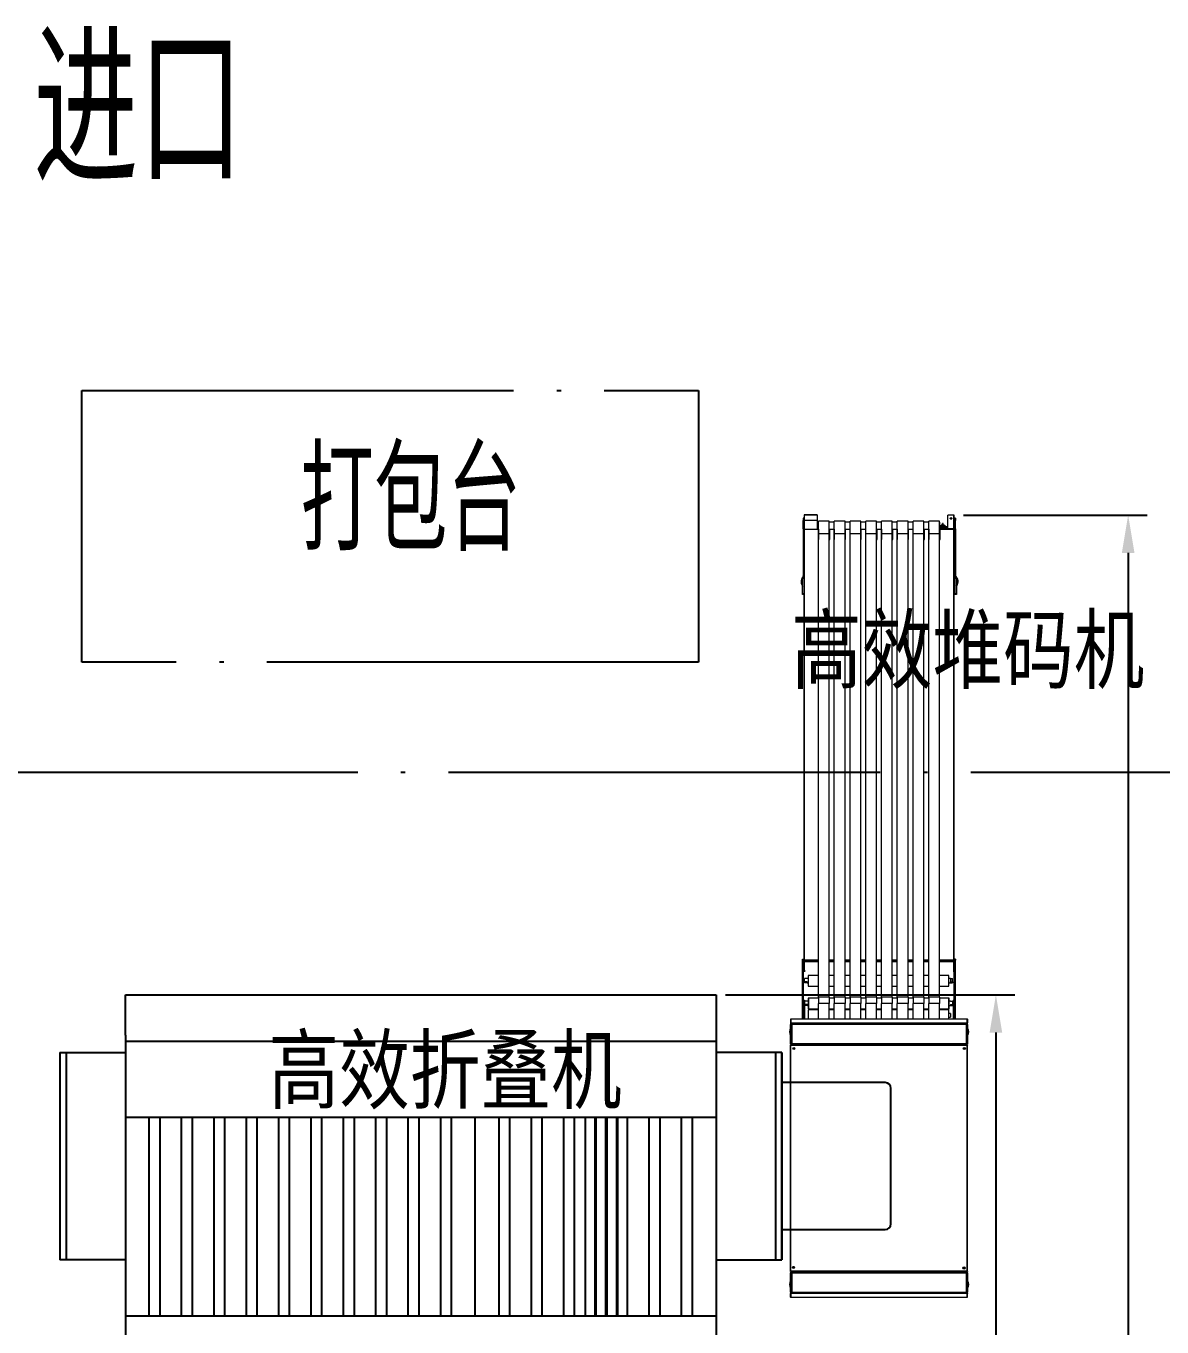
# Model space of a CAD drawing. Extents: x -2187 to 96136, y -11110 to 52208.
# Drawn here: x 23509 to 28771, y 23094 to 29118 of the extents above; entities that cross this region are included whole.
import ezdxf

# ---------------------------------------------------------------- set-up
doc = ezdxf.new("R2010")
doc.units = 0
doc.header["$LTSCALE"] = 1000
doc.header["$MEASUREMENT"] = 0
doc.linetypes.add('DOTE', pattern=[2.42, 2, -0.2, 0.02, -0.2])
for name, color, linetype in [('02', 7, 'Continuous'), ('11', 7, 'Continuous'), ('DOTE', 14, 'DOTE'), ('PUB_TEXT', 7, 'Continuous')]:
    doc.layers.add(name, color=color, linetype=linetype)
doc.styles.add('_TCH_DIM', font='SIMPLEX', dxfattribs={"bigfont": 'GBCBIG'})
doc.styles.get("Standard").update_dxf_attribs({"font": 'gbenor.shx', "bigfont": 'gbcbig.shx'})
doc.styles.add('图纸中文说明', font='simplex.shx', dxfattribs={"width": 0.8, "bigfont": 'hztxt.shx'})
doc.dimstyles.new('ISO-25', dxfattribs={"dimscale": 70, "dimtxt": 2.5, "dimasz": 2.5, "dimexe": 1.25, "dimexo": 0.625, "dimtad": 1, "dimtxsty": 'Standard', "dimcen": 2.5, "dimadec": 0, "dimazin": 0, "dimtfac": 1, "dimtmove": 0, "dimatfit": 3, "dimfxl": 0, "dimarcsym": 0})

# ---------------------------------------------------------------- blocks, each defined once
blk = doc.blocks.new('*D96')
at = {"color": 0, "lineweight": -2}
for p, q in [((26749.4, 24632.1), (28089.6, 24632.1)), ((28002.1, 24457.1), (28002.1, 15707.1)), ((27322.1, 15532.1), (28089.6, 15532.1))]:
    blk.add_line(p, q, dxfattribs=at)
at = {"color": 0}
for points in [[(27973, 24457.1), (28031.3, 24457.1), (28002.1, 24632.1)], [(27973, 15707.1), (28031.3, 15707.1), (28002.1, 15532.1)]]:
    blk.add_solid(points, dxfattribs=at)
at = {"layer": 'Defpoints', "color": 0}
for p in [(26705.7, 24632.1), (27278.4, 15532.1), (28002.1, 15532.1)]:
    blk.add_point(p, dxfattribs=at)
at = {"color": 0, "insert": (27870.9, 20082.1), "char_height": 175, "attachment_point": 5, "rotation": 90}
blk.add_mtext('9100', dxfattribs=at)
blk = doc.blocks.new('*D95')
at = {"color": 0, "lineweight": -2}
for p, q in [((27851.4, 26853.4), (28702.3, 26853.4)), ((28614.8, 26678.4), (28614.8, 13528.4)), ((27640, 13353.4), (28702.3, 13353.4))]:
    blk.add_line(p, q, dxfattribs=at)
at = {"color": 0}
for points in [[(28585.6, 26678.4), (28644, 26678.4), (28614.8, 26853.4)], [(28585.6, 13528.4), (28644, 13528.4), (28614.8, 13353.4)]]:
    blk.add_solid(points, dxfattribs=at)
at = {"layer": 'Defpoints', "color": 0}
for p in [(27807.7, 26853.4), (27596.2, 13353.4), (28614.8, 13353.4)]:
    blk.add_point(p, dxfattribs=at)
at = {"color": 0, "insert": (28483.5, 20103.4), "char_height": 175, "attachment_point": 5, "rotation": 90}
blk.add_mtext('13500', dxfattribs=at)

msp = doc.modelspace()

# ---------------------------------------------------------------- linework, layer by layer
at = {"color": 7, "linetype": 'Continuous', "lineweight": 15}
for p, q in [((27114.192, 26839.837), (27109.192, 26839.837)), ((27109.192, 26839.607), (27109.192, 26839.837)), ((27109.192, 26839.607), (27109.192, 26827.907)), ((27114.192, 26839.607), (27109.192, 26839.607)), ((27109.192, 26789.664), (27109.192, 26827.907)), ((27109.192, 26827.907), (27114.192, 26827.907)), ((27174.192, 26854.281), (27114.192, 26854.281)), ((27114.192, 26854.207), (27114.192, 26829.337)), ((27114.192, 26854.207), (27174.192, 26854.207)), ((27114.192, 26829.337), (27114.192, 26787.952)), ((27114.192, 26829.337), (27174.192, 26829.337)), ((27174.192, 26854.207), (27174.192, 26829.337)), ((27174.192, 26829.337), (27174.192, 26787.952)), ((27180.31, 26820.21), (27174.192, 26820.21)), ((27230.31, 26824.726), (27180.31, 26824.726)), ((27180.31, 26766.701), (27180.31, 26824.726)), ((27230.31, 26766.701), (27230.31, 26824.726)), ((27253.31, 26820.21), (27230.31, 26820.21)), ((27303.31, 26824.726), (27253.31, 26824.726)), ((27253.31, 26766.701), (27253.31, 26824.726)), ((27303.31, 26766.701), (27303.31, 26824.726)), ((27326.31, 26820.21), (27303.31, 26820.21)), ((27376.31, 26824.726), (27326.31, 26824.726)), ((27326.31, 26766.701), (27326.31, 26824.726)), ((27376.31, 26766.701), (27376.31, 26824.726)), ((27399.31, 26820.21), (27376.31, 26820.21)), ((27449.31, 26824.726), (27399.31, 26824.726)), ((27399.31, 26766.701), (27399.31, 26824.726)), ((27449.31, 26766.701), (27449.31, 26824.726)), ((27472.31, 26820.21), (27449.31, 26820.21)), ((27522.31, 26824.726), (27472.31, 26824.726)), ((27472.31, 26766.701), (27472.31, 26824.726)), ((27522.31, 26766.701), (27522.31, 26824.726)), ((27545.31, 26820.21), (27522.31, 26820.21)), ((27595.31, 26824.726), (27545.31, 26824.726)), ((27545.31, 26766.701), (27545.31, 26824.726)), ((27595.31, 26766.701), (27595.31, 26824.726)), ((27618.31, 26820.21), (27595.31, 26820.21)), ((27668.31, 26824.726), (27618.31, 26824.726)), ((27618.31, 26766.701), (27618.31, 26824.726)), ((27668.31, 26766.701), (27668.31, 26824.726)), ((27691.31, 26820.21), (27668.31, 26820.21)), ((27741.31, 26824.726), (27691.31, 26824.726)), ((27691.31, 26766.701), (27691.31, 26824.726)), ((27741.31, 26766.701), (27741.31, 26824.726)), ((27742.392, 26820.21), (27741.31, 26820.21)), ((27742.392, 26740.853), (27742.392, 26820.209)), ((27754.742, 26812.892), (27754.742, 26814.954)), ((27757.542, 26812.892), (27757.542, 26814.954)), ((27779.192, 26853.407), (27779.192, 26852.957)), ((27807.682, 26853.407), (27779.192, 26853.407)), ((27807.682, 26852.957), (27779.192, 26852.957)), ((27779.192, 26790.21), (27779.192, 26852.957)), ((27807.692, 26828.507), (27807.692, 26852.954)), ((27807.692, 26791.297), (27807.692, 26828.507)), ((27807.692, 26828.507), (27809.192, 26828.507)), ((27809.192, 26828.507), (27809.192, 26852.954)), ((27814.192, 26839.837), (27809.192, 26839.837)), ((27809.192, 26839.607), (27809.192, 26827.907)), ((27814.192, 26839.607), (27809.192, 26839.607)), ((27809.192, 26789.664), (27809.192, 26827.907)), ((27809.192, 26827.907), (27814.192, 26827.907)), ((27814.192, 26839.837), (27814.192, 26839.607)), ((27814.192, 26839.607), (27814.192, 26827.907)), ((27814.192, 26789.664), (27814.192, 26827.907)), ((27109.192, 26789.664), (27114.192, 26789.664)), ((27109.192, 26789.664), (27109.192, 26571.452)), ((27114.192, 26787.952), (27174.192, 26787.952)), ((27114.192, 26787.952), (27114.192, 26787.726)), ((27114.192, 26787.726), (27114.192, 26571.452)), ((27114.192, 26787.726), (27174.192, 26787.726)), ((27174.192, 26788.55), (27179.692, 26788.55)), ((27174.192, 26788.1), (27179.692, 26788.1)), ((27174.192, 26787.952), (27174.192, 26787.726)), ((27230.31, 26766.701), (27180.31, 26766.701)), ((27180.31, 24621.504), (27180.31, 26766.701)), ((27230.31, 24621.504), (27230.31, 26766.701)), ((27232.692, 26788.55), (27252.692, 26788.55)), ((27232.692, 26788.1), (27252.692, 26788.1)), ((27303.31, 26766.701), (27253.31, 26766.701)), ((27253.31, 24621.504), (27253.31, 26766.701)), ((27303.31, 24621.504), (27303.31, 26766.701)), ((27305.692, 26788.55), (27325.692, 26788.55)), ((27305.692, 26788.1), (27305.692, 26788.55)), ((27305.692, 26740.403), (27305.692, 26788.1)), ((27305.692, 26788.1), (27325.692, 26788.1)), ((27376.31, 26766.701), (27326.31, 26766.701)), ((27326.31, 24621.504), (27326.31, 26766.701)), ((27376.31, 24621.504), (27376.31, 26766.701)), ((27378.692, 26788.55), (27398.692, 26788.55)), ((27378.692, 26788.1), (27378.692, 26788.55)), ((27378.692, 26740.403), (27378.692, 26788.1)), ((27378.692, 26788.1), (27398.692, 26788.1)), ((27449.31, 26766.701), (27399.31, 26766.701)), ((27399.31, 24621.504), (27399.31, 26766.701)), ((27449.31, 24621.504), (27449.31, 26766.701)), ((27522.31, 26766.701), (27472.31, 26766.701)), ((27472.31, 24621.504), (27472.31, 26766.701)), ((27522.31, 24621.504), (27522.31, 26766.701)), ((27524.692, 26788.55), (27544.692, 26788.55)), ((27524.692, 26788.1), (27524.692, 26788.55)), ((27524.692, 26740.403), (27524.692, 26788.1)), ((27524.692, 26788.1), (27544.692, 26788.1)), ((27544.692, 26788.55), (27544.692, 26788.1)), ((27544.692, 26788.1), (27544.692, 26740.403)), ((27595.31, 26766.701), (27545.31, 26766.701)), ((27545.31, 24621.504), (27545.31, 26766.701)), ((27595.31, 24621.504), (27595.31, 26766.701)), ((27668.31, 26766.701), (27618.31, 26766.701)), ((27618.31, 24621.504), (27618.31, 26766.701)), ((27668.31, 24621.504), (27668.31, 26766.701)), ((27670.692, 26788.55), (27690.692, 26788.55)), ((27670.692, 26788.1), (27690.692, 26788.1)), ((27741.31, 26766.701), (27691.31, 26766.701)), ((27691.31, 24621.504), (27691.31, 26766.701)), ((27741.31, 24621.504), (27741.31, 26766.701)), ((27748.392, 26799.21), (27742.392, 26799.21)), ((27742.392, 26761.21), (27743.692, 26761.21)), ((27743.692, 26788.55), (27807.682, 26788.55)), ((27743.692, 26788.1), (27743.692, 26788.55)), ((27743.692, 26740.403), (27743.692, 26788.1)), ((27743.692, 26788.1), (27807.682, 26788.1)), ((27754.742, 26806.96), (27748.392, 26806.96)), ((27754.742, 26805.655), (27754.742, 26807.394)), ((27754.742, 26803.312), (27757.542, 26803.312)), ((27754.742, 26802.72), (27757.542, 26802.72)), ((27757.542, 26805.655), (27757.542, 26807.394)), ((27763.892, 26806.96), (27757.542, 26806.96)), ((27763.892, 26788.55), (27763.892, 26806.96)), ((27770.892, 26802.71), (27764.892, 26802.71)), ((27771.892, 26793.995), (27771.892, 26796.083)), ((27805.392, 26790.21), (27773.392, 26790.21)), ((27805.392, 26788.55), (27805.392, 26790.21)), ((27807.682, 24792.655), (27807.682, 26788.1)), ((27807.692, 26788.101), (27807.692, 26791.297)), ((27809.192, 26789.664), (27814.192, 26789.664)), ((27809.192, 26789.664), (27809.192, 26571.452)), ((27814.192, 26789.664), (27814.192, 26571.452)), ((27109.192, 26571.452), (27114.192, 26571.452)), ((27109.192, 26567.952), (27109.192, 26571.452)), ((27114.192, 26571.452), (27114.192, 26567.952)), ((27809.192, 24793.108), (27809.192, 26571.452)), ((27104.44, 26526.79), (27106.192, 26524.225)), ((27106.192, 26560.225), (27106.192, 26565.225)), ((27106.192, 26565.225), (27114.192, 26565.225)), ((27106.192, 26490.225), (27106.192, 26560.225)), ((27114.192, 26560.225), (27106.192, 26560.225)), ((27109.192, 26567.952), (27114.192, 26567.952)), ((27114.192, 24793.108), (27114.192, 26568.069)), ((27812.192, 26560.225), (27812.192, 26490.225)), ((27820.192, 26560.225), (27820.192, 26490.225)), ((27106.192, 24791.987), (27106.192, 24796.987)), ((27106.192, 24796.987), (27111.192, 24796.987)), ((27111.192, 24791.987), (27106.192, 24791.987)), ((27106.192, 24521.987), (27106.192, 24791.987)), ((27111.192, 24796.987), (27111.192, 24791.987)), ((27111.192, 24521.987), (27111.192, 24791.987)), ((27114.192, 24745.412), (27114.192, 24793.108)), ((27115.692, 24745.412), (27115.692, 24792.655)), ((27115.702, 24785.123), (27115.702, 24791.77)), ((27809.192, 24521.987), (27809.192, 24791.987)), ((27814.192, 24521.987), (27814.192, 24791.987)), ((27131.975, 24706.987), (27127.813, 24706.987)), ((27180.31, 24721.987), (27131.975, 24721.987)), ((27131.975, 24721.987), (27131.975, 24671.987)), ((27180.31, 24721.987), (27133.813, 24721.987)), ((27253.31, 24721.987), (27230.31, 24721.987)), ((27253.31, 24721.987), (27230.31, 24721.987)), ((27326.31, 24721.987), (27303.31, 24721.987)), ((27326.31, 24721.987), (27303.31, 24721.987)), ((27399.31, 24721.987), (27376.31, 24721.987)), ((27399.31, 24721.987), (27376.31, 24721.987)), ((27472.31, 24721.987), (27449.31, 24721.987)), ((27472.31, 24721.987), (27449.31, 24721.987)), ((27545.31, 24721.987), (27522.31, 24721.987)), ((27545.31, 24721.987), (27522.31, 24721.987)), ((27618.31, 24721.987), (27595.31, 24721.987)), ((27618.31, 24721.987), (27595.31, 24721.987)), ((27691.31, 24721.987), (27668.31, 24721.987)), ((27691.31, 24721.987), (27668.31, 24721.987)), ((27781.975, 24721.987), (27741.31, 24721.987)), ((27783.813, 24721.987), (27741.31, 24721.987)), ((27781.975, 24721.987), (27781.975, 24671.987)), ((27783.813, 24671.987), (27783.813, 24721.987)), ((27791.975, 24706.987), (27783.813, 24706.987)), ((27789.813, 24706.987), (27784.413, 24706.987)), ((27789.813, 24706.972), (27801.813, 24706.972)), ((27127.813, 24686.987), (27131.975, 24686.987)), ((27131.975, 24671.987), (27180.31, 24671.987)), ((27133.813, 24671.987), (27180.31, 24671.987)), ((27230.31, 24671.987), (27253.31, 24671.987)), ((27230.31, 24671.987), (27253.31, 24671.987)), ((27303.31, 24671.987), (27326.31, 24671.987)), ((27303.31, 24671.987), (27326.31, 24671.987)), ((27376.31, 24671.987), (27399.31, 24671.987)), ((27376.31, 24671.987), (27399.31, 24671.987)), ((27449.31, 24671.987), (27472.31, 24671.987)), ((27449.31, 24671.987), (27472.31, 24671.987)), ((27522.31, 24671.987), (27545.31, 24671.987)), ((27522.31, 24671.987), (27545.31, 24671.987)), ((27595.31, 24671.987), (27618.31, 24671.987)), ((27595.31, 24671.987), (27618.31, 24671.987)), ((27668.31, 24671.987), (27691.31, 24671.987)), ((27668.31, 24671.987), (27691.31, 24671.987)), ((27741.31, 24671.987), (27781.975, 24671.987)), ((27741.31, 24671.987), (27783.813, 24671.987)), ((27783.813, 24686.987), (27791.975, 24686.987)), ((27784.413, 24686.987), (27789.813, 24686.987)), ((27111.192, 24606.987), (27111.192, 24519.846)), ((27111.192, 24606.987), (27116.192, 24606.987)), ((27116.192, 24606.987), (27116.192, 24519.846)), ((27131.975, 24601.987), (27129.119, 24601.987)), ((27129.119, 24581.987), (27131.975, 24581.987)), ((27180.31, 24616.987), (27131.975, 24616.987)), ((27131.975, 24616.987), (27131.975, 24566.987)), ((27180.31, 24616.987), (27135.119, 24616.987)), ((27230.31, 24621.504), (27180.31, 24621.504)), ((27180.31, 24621.504), (27180.31, 24592.007)), ((27180.31, 24519.846), (27180.31, 24592.007)), ((27230.31, 24592.007), (27180.31, 24592.007)), ((27230.31, 24621.504), (27230.31, 24592.007)), ((27253.31, 24616.987), (27230.31, 24616.987)), ((27253.31, 24616.987), (27230.31, 24616.987)), ((27230.31, 24519.846), (27230.31, 24592.007)), ((27303.31, 24621.504), (27253.31, 24621.504)), ((27253.31, 24621.504), (27253.31, 24592.007)), ((27253.31, 24519.846), (27253.31, 24592.007)), ((27303.31, 24592.007), (27253.31, 24592.007)), ((27303.31, 24621.504), (27303.31, 24592.007)), ((27326.31, 24616.987), (27303.31, 24616.987)), ((27326.31, 24616.987), (27303.31, 24616.987)), ((27303.31, 24519.846), (27303.31, 24592.007)), ((27376.31, 24621.504), (27326.31, 24621.504)), ((27326.31, 24621.504), (27326.31, 24592.007)), ((27326.31, 24519.846), (27326.31, 24592.007)), ((27376.31, 24592.007), (27326.31, 24592.007)), ((27376.31, 24621.504), (27376.31, 24592.007)), ((27399.31, 24616.987), (27376.31, 24616.987)), ((27399.31, 24616.987), (27376.31, 24616.987)), ((27376.31, 24519.846), (27376.31, 24592.007)), ((27449.31, 24621.504), (27399.31, 24621.504)), ((27399.31, 24621.504), (27399.31, 24592.007)), ((27399.31, 24519.846), (27399.31, 24592.007)), ((27449.31, 24592.007), (27399.31, 24592.007)), ((27449.31, 24621.504), (27449.31, 24592.007)), ((27472.31, 24616.987), (27449.31, 24616.987)), ((27472.31, 24616.987), (27449.31, 24616.987)), ((27449.31, 24519.846), (27449.31, 24592.007)), ((27522.31, 24621.504), (27472.31, 24621.504)), ((27472.31, 24621.504), (27472.31, 24592.007)), ((27472.31, 24519.846), (27472.31, 24592.007)), ((27522.31, 24592.007), (27472.31, 24592.007)), ((27522.31, 24621.504), (27522.31, 24592.007)), ((27545.31, 24616.987), (27522.31, 24616.987)), ((27545.31, 24616.987), (27522.31, 24616.987)), ((27522.31, 24519.846), (27522.31, 24592.007)), ((27595.31, 24621.504), (27545.31, 24621.504)), ((27545.31, 24621.504), (27545.31, 24592.007)), ((27545.31, 24519.846), (27545.31, 24592.007)), ((27595.31, 24592.007), (27545.31, 24592.007)), ((27595.31, 24621.504), (27595.31, 24592.007)), ((27618.31, 24616.987), (27595.31, 24616.987)), ((27618.31, 24616.987), (27595.31, 24616.987)), ((27595.31, 24519.846), (27595.31, 24592.007)), ((27668.31, 24621.504), (27618.31, 24621.504)), ((27618.31, 24621.504), (27618.31, 24592.007)), ((27618.31, 24519.846), (27618.31, 24592.007)), ((27668.31, 24592.007), (27618.31, 24592.007)), ((27668.31, 24621.504), (27668.31, 24592.007)), ((27691.31, 24616.987), (27668.31, 24616.987)), ((27691.31, 24616.987), (27668.31, 24616.987)), ((27668.31, 24519.846), (27668.31, 24592.007)), ((27741.31, 24621.504), (27691.31, 24621.504)), ((27691.31, 24621.504), (27691.31, 24592.007)), ((27691.31, 24519.846), (27691.31, 24592.007)), ((27741.31, 24592.007), (27691.31, 24592.007)), ((27741.31, 24621.504), (27741.31, 24592.007)), ((27781.975, 24616.987), (27741.31, 24616.987)), ((27785.119, 24616.987), (27741.31, 24616.987)), ((27741.31, 24519.846), (27741.31, 24592.007)), ((27781.975, 24616.987), (27781.975, 24566.987)), ((27785.119, 24566.987), (27785.119, 24616.987)), ((27791.119, 24601.987), (27785.719, 24601.987)), ((27785.719, 24581.987), (27791.119, 24581.987)), ((27791.119, 24601.969), (27803.119, 24601.969)), ((27804.192, 24606.987), (27809.192, 24606.987)), ((27804.192, 24606.987), (27804.192, 24519.846)), ((27809.192, 24606.987), (27809.192, 24519.846)), ((27131.975, 24566.987), (27180.31, 24566.987)), ((27180.31, 24561.987), (27131.975, 24561.987)), ((27131.975, 24561.987), (27131.975, 24519.846)), ((27135.119, 24566.987), (27180.31, 24566.987)), ((27230.31, 24566.987), (27253.31, 24566.987)), ((27230.31, 24566.987), (27253.31, 24566.987)), ((27253.31, 24561.987), (27230.31, 24561.987)), ((27303.31, 24566.987), (27326.31, 24566.987)), ((27303.31, 24566.987), (27326.31, 24566.987)), ((27326.31, 24561.987), (27303.31, 24561.987)), ((27376.31, 24566.987), (27399.31, 24566.987)), ((27376.31, 24566.987), (27399.31, 24566.987)), ((27399.31, 24561.987), (27376.31, 24561.987)), ((27449.31, 24566.987), (27472.31, 24566.987)), ((27449.31, 24566.987), (27472.31, 24566.987)), ((27472.31, 24561.987), (27449.31, 24561.987)), ((27522.31, 24566.987), (27545.31, 24566.987)), ((27522.31, 24566.987), (27545.31, 24566.987)), ((27545.31, 24561.987), (27522.31, 24561.987)), ((27595.31, 24566.987), (27618.31, 24566.987)), ((27595.31, 24566.987), (27618.31, 24566.987)), ((27618.31, 24561.987), (27595.31, 24561.987)), ((27668.31, 24566.987), (27691.31, 24566.987)), ((27668.31, 24566.987), (27691.31, 24566.987)), ((27691.31, 24561.987), (27668.31, 24561.987)), ((27741.31, 24566.987), (27781.975, 24566.987)), ((27741.31, 24566.987), (27785.119, 24566.987)), ((27781.975, 24561.987), (27741.31, 24561.987)), ((27781.975, 24561.987), (27781.975, 24519.846)), ((27791.975, 24544.987), (27781.975, 24544.987)), ((27781.975, 24528.987), (27791.975, 24528.987)), ((27051.192, 24518.336), (27051.192, 24501.356)), ((27051.192, 24499.846), (27051.192, 24494.836)), ((27051.192, 24404.856), (27051.192, 24494.836)), ((27052.702, 24519.846), (27869.682, 24519.846)), ((27869.621, 24518.336), (27052.763, 24518.336)), ((27052.763, 24501.356), (27869.621, 24501.356)), ((27052.773, 24499.846), (27869.611, 24499.846)), ((27056.202, 24494.836), (27056.202, 24499.846)), ((27866.182, 24494.836), (27056.202, 24494.836)), ((27866.182, 24499.846), (27866.182, 24494.836)), ((27866.192, 24496.846), (27866.182, 24496.846)), ((27868.192, 24494.836), (27868.192, 24494.846)), ((27869.692, 24518.336), (27869.692, 24501.356)), ((27871.192, 24518.336), (27871.192, 24501.356)), ((27871.192, 24494.836), (27871.192, 24404.856)), ((27056.202, 24419.846), (27056.192, 24419.846)), ((27866.182, 24404.856), (27056.202, 24404.856)), ((27866.192, 24419.846), (27866.182, 24419.846)), ((27866.182, 24404.846), (27866.182, 24399.846)), ((27866.192, 24404.856), (27871.192, 24404.856)), ((27051.192, 24398.346), (27051.192, 24399.846)), ((27051.192, 23351.346), (27051.192, 24398.346)), ((27052.702, 23351.346), (27052.702, 24398.346)), ((27869.192, 24398.346), (27053.192, 24398.346)), ((27869.192, 24396.836), (27053.192, 24396.836)), ((27866.182, 24399.846), (27056.202, 24399.846)), ((27081.192, 24398.346), (27081.192, 24399.846)), ((27127.192, 24398.346), (27127.192, 24399.846)), ((27180.31, 24398.346), (27180.31, 24399.846)), ((27230.31, 24398.346), (27230.31, 24399.846)), ((27253.31, 24398.346), (27253.31, 24399.846)), ((27303.31, 24398.346), (27303.31, 24399.846)), ((27326.31, 24398.346), (27326.31, 24399.846)), ((27376.31, 24398.346), (27376.31, 24399.846)), ((27399.31, 24398.346), (27399.31, 24399.846)), ((27426.692, 24399.846), (27426.692, 24398.346)), ((27451.692, 24398.346), (27451.692, 24399.846)), ((27472.31, 24398.346), (27472.31, 24399.846)), ((27497.496, 24399.846), (27497.496, 24398.346)), ((27697.496, 24398.346), (27697.496, 24399.846)), ((27741.31, 24398.346), (27741.31, 24399.846)), ((27795.192, 24399.846), (27795.192, 24398.346)), ((27841.192, 24399.846), (27841.192, 24398.346)), ((27869.682, 23351.346), (27869.682, 24398.346)), ((27871.192, 24399.846), (27871.192, 24398.346)), ((27871.192, 23351.346), (27871.192, 24398.346)), ((27051.192, 23349.846), (27051.192, 23351.346)), ((27051.192, 23344.846), (27051.192, 23344.346)), ((27051.192, 23254.896), (27051.192, 23344.346)), ((27053.192, 23352.856), (27869.192, 23352.856)), ((27869.192, 23351.346), (27053.192, 23351.346)), ((27054.192, 23344.846), (27054.192, 23344.346)), ((27056.692, 23346.846), (27056.192, 23346.846)), ((27056.192, 23254.896), (27056.192, 23344.346)), ((27056.192, 23329.846), (27056.692, 23329.846)), ((27056.692, 23349.846), (27865.692, 23349.846)), ((27056.692, 23344.346), (27865.692, 23344.346)), ((27081.192, 23349.846), (27081.192, 23351.346)), ((27127.192, 23349.846), (27127.192, 23351.346)), ((27180.31, 23349.846), (27180.31, 23351.346)), ((27230.31, 23349.846), (27230.31, 23351.346)), ((27253.31, 23349.846), (27253.31, 23351.346)), ((27303.31, 23349.846), (27303.31, 23351.346)), ((27326.31, 23349.846), (27326.31, 23351.346)), ((27376.31, 23349.846), (27376.31, 23351.346)), ((27399.31, 23349.846), (27399.31, 23351.346)), ((27426.692, 23351.346), (27426.692, 23349.846)), ((27451.692, 23349.846), (27451.692, 23351.346)), ((27472.31, 23349.846), (27472.31, 23351.346)), ((27522.31, 23349.846), (27522.31, 23351.346)), ((27545.31, 23349.846), (27545.31, 23351.346)), ((27595.31, 23349.846), (27595.31, 23351.346)), ((27618.31, 23349.846), (27618.31, 23351.346)), ((27668.31, 23349.846), (27668.31, 23351.346)), ((27691.31, 23349.846), (27691.31, 23351.346)), ((27741.31, 23349.846), (27741.31, 23351.346)), ((27795.192, 23351.346), (27795.192, 23349.846)), ((27841.192, 23351.346), (27841.192, 23349.846)), ((27865.692, 23254.896), (27865.692, 23344.346)), ((27865.692, 23329.846), (27866.192, 23329.846)), ((27866.192, 23344.346), (27871.192, 23344.346)), ((27871.192, 23351.346), (27871.192, 23349.846)), ((27871.192, 23344.346), (27871.192, 23254.896)), ((27051.192, 23254.896), (27051.192, 23249.846)), ((27052.773, 23249.846), (27051.192, 23249.846)), ((27051.192, 23231.356), (27051.192, 23248.336)), ((27869.682, 23229.846), (27052.702, 23229.846)), ((27869.621, 23248.336), (27052.763, 23248.336)), ((27052.763, 23231.356), (27869.621, 23231.356)), ((27869.611, 23249.846), (27052.773, 23249.846)), ((27056.192, 23249.846), (27056.192, 23254.896)), ((27056.692, 23254.896), (27865.692, 23254.896)), ((27869.692, 23231.356), (27869.692, 23248.336)), ((27871.192, 23249.846), (27871.192, 23254.896)), ((27871.192, 23231.356), (27871.192, 23248.336))]:
    msp.add_line(p, q, dxfattribs=at)
at = {"color": 144, "linetype": 'Continuous', "lineweight": 0}
for p, q in [((27114.192, 26854.281), (27114.192, 26854.207)), ((27174.192, 26854.281), (27174.192, 26854.207)), ((27754.742, 26815.187), (27754.742, 26815.21)), ((27754.742, 26814.954), (27754.742, 26815.187)), ((27757.542, 26814.954), (27754.742, 26814.954)), ((27754.742, 26812.872), (27754.742, 26812.892)), ((27754.742, 26812.043), (27754.742, 26812.872)), ((27754.742, 26811.72), (27754.742, 26812.043)), ((27754.742, 26807.394), (27754.742, 26811.72)), ((27754.742, 26810.674), (27757.542, 26810.674)), ((27757.542, 26815.187), (27757.542, 26815.21)), ((27757.542, 26815.187), (27757.542, 26814.954)), ((27757.542, 26812.892), (27757.542, 26812.872)), ((27757.542, 26812.043), (27757.542, 26812.872)), ((27757.542, 26812.043), (27757.542, 26811.72)), ((27757.542, 26807.394), (27757.542, 26811.72)), ((27807.682, 26852.957), (27807.682, 26853.407)), ((27807.682, 26788.572), (27807.682, 26852.957)), ((27809.192, 26852.954), (27807.692, 26852.954)), ((27179.692, 26788.55), (27179.692, 26788.1)), ((27179.692, 26788.1), (27179.692, 26740.403)), ((27232.692, 26788.1), (27232.692, 26788.55)), ((27232.692, 26740.403), (27232.692, 26788.1)), ((27252.692, 26788.55), (27252.692, 26788.1)), ((27252.692, 26788.1), (27252.692, 26740.403)), ((27325.692, 26788.55), (27325.692, 26788.1)), ((27325.692, 26788.1), (27325.692, 26740.403)), ((27398.692, 26788.55), (27398.692, 26788.1)), ((27398.692, 26788.1), (27398.692, 26740.403)), ((27451.692, 26788.1), (27451.692, 26788.55)), ((27451.692, 26788.55), (27471.692, 26788.55)), ((27451.692, 26788.1), (27471.692, 26788.1)), ((27451.692, 26740.403), (27451.692, 26788.1)), ((27471.692, 26788.55), (27471.692, 26788.1)), ((27471.692, 26788.1), (27471.692, 26740.403)), ((27597.692, 26788.1), (27597.692, 26788.55)), ((27597.692, 26788.55), (27617.692, 26788.55)), ((27597.692, 26788.1), (27617.692, 26788.1)), ((27597.692, 26740.403), (27597.692, 26788.1)), ((27617.692, 26788.55), (27617.692, 26788.1)), ((27617.692, 26788.1), (27617.692, 26740.403)), ((27670.692, 26788.1), (27670.692, 26788.55)), ((27670.692, 26740.403), (27670.692, 26788.1)), ((27690.692, 26788.55), (27690.692, 26788.1)), ((27690.692, 26788.1), (27690.692, 26740.403)), ((27748.392, 26788.55), (27748.392, 26806.96)), ((27754.742, 26807.544), (27757.542, 26807.544)), ((27754.742, 26807.394), (27757.542, 26807.394)), ((27754.742, 26805.572), (27754.742, 26805.655)), ((27754.742, 26805.611), (27757.542, 26805.611)), ((27754.742, 26804.053), (27754.742, 26805.572)), ((27754.742, 26803.688), (27754.742, 26804.053)), ((27754.742, 26799.975), (27754.742, 26803.688)), ((27754.742, 26794.59), (27754.742, 26799.975)), ((27754.742, 26794.412), (27754.742, 26794.59)), ((27754.742, 26794.586), (27757.542, 26794.586)), ((27754.742, 26792.432), (27754.742, 26794.412)), ((27754.742, 26793.894), (27757.542, 26793.894)), ((27754.742, 26792.083), (27754.742, 26792.432)), ((27754.742, 26789.547), (27754.742, 26792.083)), ((27754.742, 26788.55), (27754.742, 26789.547)), ((27757.542, 26805.655), (27757.542, 26805.572)), ((27757.542, 26804.053), (27757.542, 26805.572)), ((27757.542, 26804.053), (27757.542, 26803.688)), ((27757.542, 26799.975), (27757.542, 26803.688)), ((27757.542, 26794.59), (27757.542, 26799.975)), ((27757.542, 26794.59), (27757.542, 26794.412)), ((27757.542, 26792.432), (27757.542, 26794.412)), ((27757.542, 26792.432), (27757.542, 26792.083)), ((27757.542, 26789.547), (27757.542, 26792.083)), ((27757.542, 26788.55), (27757.542, 26789.547)), ((27763.892, 26796.083), (27771.892, 26796.083)), ((27763.892, 26792.466), (27764.892, 26792.466)), ((27764.892, 26802.71), (27764.892, 26798.349)), ((27764.892, 26797.396), (27764.892, 26798.349)), ((27764.892, 26798.349), (27770.892, 26798.349)), ((27764.892, 26797.396), (27770.892, 26797.396)), ((27764.892, 26794.732), (27764.892, 26788.55)), ((27764.892, 26794.732), (27770.892, 26794.732)), ((27770.892, 26798.349), (27770.892, 26802.71)), ((27770.892, 26798.349), (27770.892, 26797.396)), ((27770.892, 26788.55), (27770.892, 26794.732)), ((27770.892, 26792.466), (27771.892, 26792.466)), ((27771.892, 26801.71), (27771.892, 26797.613)), ((27771.892, 26796.083), (27771.892, 26797.613)), ((27771.892, 26793.995), (27771.892, 26788.55)), ((27773.392, 26788.55), (27773.392, 26795.21)), ((27807.682, 26788.1), (27807.682, 26788.55)), ((27807.692, 26791.297), (27809.192, 26791.297)), ((27179.692, 26740.853), (27180.31, 26740.853)), ((27179.692, 26740.403), (27180.31, 26740.403)), ((27230.31, 26740.853), (27232.692, 26740.853)), ((27230.31, 26740.403), (27232.692, 26740.403)), ((27252.692, 26740.853), (27253.31, 26740.853)), ((27252.692, 26740.403), (27253.31, 26740.403)), ((27303.31, 26740.853), (27305.692, 26740.853)), ((27303.31, 26740.403), (27305.692, 26740.403)), ((27325.692, 26740.853), (27326.31, 26740.853)), ((27325.692, 26740.403), (27326.31, 26740.403)), ((27376.31, 26740.853), (27378.692, 26740.853)), ((27376.31, 26740.403), (27378.692, 26740.403)), ((27398.692, 26740.853), (27399.31, 26740.853)), ((27398.692, 26740.403), (27399.31, 26740.403)), ((27449.31, 26740.853), (27451.692, 26740.853)), ((27449.31, 26740.403), (27451.692, 26740.403)), ((27471.692, 26740.853), (27472.31, 26740.853)), ((27471.692, 26740.403), (27472.31, 26740.403)), ((27522.31, 26740.853), (27524.692, 26740.853)), ((27522.31, 26740.403), (27524.692, 26740.403)), ((27544.692, 26740.853), (27545.31, 26740.853)), ((27544.692, 26740.403), (27545.31, 26740.403)), ((27595.31, 26740.853), (27597.692, 26740.853)), ((27595.31, 26740.403), (27597.692, 26740.403)), ((27617.692, 26740.853), (27618.31, 26740.853)), ((27617.692, 26740.403), (27618.31, 26740.403)), ((27668.31, 26740.853), (27670.692, 26740.853)), ((27668.31, 26740.403), (27670.692, 26740.403)), ((27690.692, 26740.853), (27691.31, 26740.853)), ((27690.692, 26740.403), (27691.31, 26740.403)), ((27741.31, 26740.853), (27743.692, 26740.853)), ((27741.31, 26740.403), (27743.692, 26740.403)), ((27809.192, 26567.952), (27809.192, 26571.452)), ((27809.192, 26571.452), (27814.192, 26571.452)), ((27814.192, 26571.452), (27814.192, 26567.952)), ((27814.192, 26568.182), (27809.192, 26568.182)), ((27812.192, 26560.225), (27812.192, 26565.225)), ((27812.192, 26565.225), (27820.192, 26565.225)), ((27820.192, 26560.225), (27812.192, 26560.225)), ((27820.192, 26565.225), (27820.192, 26560.225)), ((27106.192, 26490.225), (27114.192, 26490.225)), ((27106.192, 26485.225), (27106.192, 26490.225)), ((27114.192, 26485.225), (27106.192, 26485.225)), ((27812.192, 26490.225), (27820.192, 26490.225)), ((27812.192, 26485.225), (27812.192, 26490.225)), ((27820.192, 26485.225), (27812.192, 26485.225)), ((27820.192, 26490.225), (27820.192, 26485.225)), ((27115.702, 24791.77), (27115.702, 24792.655)), ((27180.31, 24785.123), (27115.702, 24785.123)), ((27253.31, 24785.123), (27230.31, 24785.123)), ((27326.31, 24785.123), (27303.31, 24785.123)), ((27399.31, 24785.123), (27376.31, 24785.123)), ((27472.31, 24785.123), (27449.31, 24785.123)), ((27545.31, 24785.123), (27522.31, 24785.123)), ((27618.31, 24785.123), (27595.31, 24785.123)), ((27691.31, 24785.123), (27668.31, 24785.123)), ((27807.682, 24785.123), (27741.31, 24785.123)), ((27807.682, 24792.655), (27807.682, 24791.77)), ((27807.682, 24791.77), (27807.682, 24785.123)), ((27807.692, 24745.412), (27807.692, 24792.655)), ((27807.692, 24770.637), (27809.192, 24770.637)), ((27814.192, 24796.987), (27809.192, 24796.987)), ((27809.192, 24791.987), (27809.192, 24793.108)), ((27814.192, 24791.987), (27809.192, 24791.987)), ((27814.192, 24796.987), (27814.192, 24791.987)), ((27114.192, 24738.412), (27114.192, 24745.412)), ((27114.192, 24745.412), (27115.692, 24745.412)), ((27115.692, 24742.019), (27114.192, 24742.019)), ((27115.692, 24745.412), (27115.692, 24738.412)), ((27127.813, 24706.972), (27115.813, 24706.972)), ((27115.813, 24692.046), (27115.813, 24706.972)), ((27127.813, 24706.972), (27127.813, 24706.987)), ((27133.813, 24671.987), (27133.813, 24721.987)), ((27784.413, 24688.207), (27784.413, 24706.987)), ((27789.813, 24706.987), (27789.813, 24706.972)), ((27791.975, 24706.987), (27791.975, 24686.987)), ((27801.813, 24692.046), (27801.813, 24706.972)), ((27807.692, 24738.412), (27807.692, 24745.412)), ((27807.692, 24742.019), (27809.192, 24742.019)), ((27127.813, 24692.046), (27115.813, 24692.046)), ((27115.813, 24692.046), (27115.813, 24687.003)), ((27127.813, 24687.003), (27115.813, 24687.003)), ((27127.813, 24686.987), (27127.813, 24692.046)), ((27784.413, 24686.987), (27784.413, 24688.207)), ((27789.813, 24692.046), (27789.813, 24686.987)), ((27789.813, 24692.046), (27801.813, 24692.046)), ((27791.975, 24687.003), (27801.813, 24687.003)), ((27801.813, 24692.046), (27801.813, 24687.003)), ((27117.119, 24586.999), (27117.119, 24601.969)), ((27129.119, 24601.969), (27117.119, 24601.969)), ((27117.119, 24586.999), (27117.119, 24582.006)), ((27129.119, 24586.999), (27117.119, 24586.999)), ((27129.119, 24582.006), (27117.119, 24582.006)), ((27129.119, 24601.969), (27129.119, 24601.987)), ((27129.119, 24581.987), (27129.119, 24586.999)), ((27135.119, 24566.987), (27135.119, 24616.987)), ((27785.719, 24583.182), (27785.719, 24601.987)), ((27785.719, 24581.987), (27785.719, 24583.182)), ((27791.119, 24601.987), (27791.119, 24601.969)), ((27791.119, 24586.999), (27791.119, 24581.987)), ((27791.119, 24586.999), (27803.119, 24586.999)), ((27791.119, 24582.006), (27803.119, 24582.006)), ((27803.119, 24586.999), (27803.119, 24601.969)), ((27803.119, 24586.999), (27803.119, 24582.006)), ((27106.192, 24521.987), (27111.192, 24521.987)), ((27106.192, 24519.846), (27106.192, 24521.987)), ((27791.975, 24544.987), (27791.975, 24528.987)), ((27809.192, 24521.987), (27814.192, 24521.987)), ((27814.192, 24521.987), (27814.192, 24519.846)), ((27051.192, 24518.336), (27052.692, 24518.336)), ((27052.692, 24501.356), (27051.192, 24501.356)), ((27052.702, 24499.846), (27051.192, 24499.846)), ((27056.192, 24494.836), (27051.192, 24494.836)), ((27052.692, 24518.336), (27052.692, 24501.356)), ((27052.702, 24518.346), (27052.762, 24518.346)), ((27052.702, 24499.846), (27052.773, 24499.846)), ((27052.763, 24501.356), (27052.763, 24518.336)), ((27056.192, 24494.902), (27056.192, 24499.846)), ((27056.202, 24496.846), (27056.192, 24496.846)), ((27056.192, 24404.856), (27056.192, 24494.836)), ((27056.202, 24494.836), (27056.202, 24404.856)), ((27866.182, 24404.856), (27866.182, 24494.836)), ((27866.192, 24494.836), (27871.192, 24494.836)), ((27866.192, 24494.836), (27866.192, 24404.856)), ((27869.611, 24499.846), (27871.192, 24499.846)), ((27869.621, 24501.356), (27869.621, 24518.336)), ((27869.622, 24518.346), (27869.682, 24518.346)), ((27871.192, 24518.336), (27869.692, 24518.336)), ((27869.692, 24501.356), (27871.192, 24501.356)), ((27871.192, 24494.836), (27871.192, 24499.846)), ((27051.192, 24404.856), (27051.192, 24404.846)), ((27056.192, 24404.856), (27051.192, 24404.856)), ((27054.192, 24404.856), (27054.192, 24404.846)), ((27056.192, 24402.846), (27056.202, 24402.846)), ((27056.202, 24404.846), (27056.202, 24404.856)), ((27056.202, 24404.856), (27056.202, 24404.846)), ((27056.202, 24399.846), (27056.202, 24404.846)), ((27866.182, 24404.856), (27866.182, 24404.846)), ((27866.182, 24404.846), (27866.182, 24404.856)), ((27051.192, 24399.846), (27054.202, 24399.846)), ((27052.702, 24398.346), (27051.192, 24398.346)), ((27053.192, 24398.346), (27052.702, 24398.346)), ((27053.192, 24398.346), (27053.192, 24396.836)), ((27054.202, 24398.346), (27054.202, 24399.846)), ((27054.202, 24399.846), (27056.202, 24399.846)), ((27078.182, 24398.346), (27078.182, 24399.846)), ((27160.484, 24398.346), (27160.484, 24399.846)), ((27179.05, 24398.346), (27179.05, 24399.846)), ((27742.251, 24398.346), (27742.251, 24399.846)), ((27761.241, 24398.346), (27761.241, 24399.846)), ((27844.202, 24399.846), (27844.202, 24398.346)), ((27868.182, 24399.846), (27866.182, 24399.846)), ((27871.192, 24399.846), (27868.182, 24399.846)), ((27868.182, 24399.846), (27868.182, 24398.346)), ((27869.682, 24398.346), (27869.192, 24398.346)), ((27869.192, 24398.346), (27869.192, 24396.836)), ((27871.192, 24398.346), (27869.682, 24398.346)), ((27052.702, 23351.346), (27051.192, 23351.346)), ((27051.192, 23349.846), (27054.202, 23349.846)), ((27056.192, 23344.346), (27051.192, 23344.346)), ((27053.192, 23351.346), (27052.702, 23351.346)), ((27053.192, 23351.346), (27053.192, 23352.856)), ((27054.202, 23349.846), (27054.202, 23351.346)), ((27054.202, 23349.846), (27056.692, 23349.846)), ((27056.692, 23344.846), (27056.692, 23349.846)), ((27056.692, 23344.346), (27056.692, 23344.846)), ((27056.692, 23344.346), (27056.692, 23254.896)), ((27078.182, 23349.846), (27078.182, 23351.346)), ((27160.484, 23351.346), (27160.484, 23349.846)), ((27179.05, 23351.346), (27179.05, 23349.846)), ((27761.241, 23351.346), (27761.241, 23349.846)), ((27844.202, 23351.346), (27844.202, 23349.846)), ((27865.692, 23344.846), (27865.692, 23349.846)), ((27868.182, 23349.846), (27865.692, 23349.846)), ((27865.692, 23344.846), (27865.692, 23344.346)), ((27866.192, 23344.346), (27866.192, 23254.896)), ((27868.182, 23351.346), (27868.182, 23349.846)), ((27871.192, 23349.846), (27868.182, 23349.846)), ((27869.192, 23351.346), (27869.192, 23352.856)), ((27869.682, 23351.346), (27869.192, 23351.346)), ((27871.192, 23351.346), (27869.682, 23351.346)), ((27871.192, 23344.346), (27871.192, 23344.846)), ((27056.192, 23254.896), (27051.192, 23254.896)), ((27052.692, 23248.336), (27051.192, 23248.336)), ((27051.192, 23231.356), (27052.692, 23231.356)), ((27052.692, 23231.356), (27052.692, 23248.336)), ((27052.762, 23231.346), (27052.702, 23231.346)), ((27052.763, 23248.336), (27052.763, 23231.356)), ((27056.192, 23252.846), (27056.692, 23252.846)), ((27865.692, 23252.846), (27866.192, 23252.846)), ((27866.192, 23254.896), (27871.192, 23254.896)), ((27866.192, 23254.896), (27866.192, 23249.846)), ((27869.611, 23249.846), (27871.192, 23249.846)), ((27869.621, 23248.336), (27869.621, 23231.356)), ((27869.682, 23231.346), (27869.622, 23231.346)), ((27869.682, 23249.846), (27869.682, 23248.346)), ((27869.692, 23248.336), (27871.192, 23248.336)), ((27871.192, 23231.356), (27869.692, 23231.356))]:
    msp.add_line(p, q, dxfattribs=at)
at = {"color": 8, "linetype": 'Continuous', "lineweight": 15}
for p, q in [((27115.702, 24792.655), (27115.702, 26787.726)), ((27812.192, 26557.225), (27809.192, 26557.225)), ((27812.192, 26533.225), (27809.192, 26533.225)), ((27115.702, 24792.655), (27180.31, 24792.655)), ((27180.31, 24791.77), (27115.702, 24791.77)), ((27230.31, 24792.655), (27253.31, 24792.655)), ((27253.31, 24791.77), (27230.31, 24791.77)), ((27303.31, 24792.655), (27326.31, 24792.655)), ((27326.31, 24791.77), (27303.31, 24791.77)), ((27376.31, 24792.655), (27399.31, 24792.655)), ((27399.31, 24791.77), (27376.31, 24791.77)), ((27449.31, 24792.655), (27472.31, 24792.655)), ((27472.31, 24791.77), (27449.31, 24791.77)), ((27522.31, 24792.655), (27545.31, 24792.655)), ((27545.31, 24791.77), (27522.31, 24791.77)), ((27595.31, 24792.655), (27618.31, 24792.655)), ((27618.31, 24791.77), (27595.31, 24791.77)), ((27668.31, 24792.655), (27691.31, 24792.655)), ((27691.31, 24791.77), (27668.31, 24791.77)), ((27741.31, 24792.655), (27807.682, 24792.655)), ((27807.682, 24791.77), (27741.31, 24791.77))]:
    msp.add_line(p, q, dxfattribs=at)
for p, q in [((23970.195, 24445.101), (23970.195, 24365.101)), ((26705.695, 24445.101), (26705.695, 24365.101))]:
    msp.add_line(p, q)
at = {"color": 7, "linetype": 'Continuous', "lineweight": 15, "flags": 128}
for points in [[(27797.692, 26838.171), (27797.502, 26837.086), (27796.954, 26836.12), (27796.106, 26835.375), (27795.051, 26834.934), (27793.903, 26834.843), (27792.786, 26835.113), (27791.822, 26835.714), (27791.114, 26836.581), (27790.74, 26837.621), (27790.74, 26838.72), (27791.114, 26839.76), (27791.822, 26840.627), (27792.786, 26841.228), (27793.903, 26841.498), (27795.051, 26841.407), (27796.106, 26840.966), (27796.954, 26840.221), (27797.502, 26839.255), (27797.692, 26838.171)], [(27809.192, 26514.631), (27812.135, 26516.462), (27812.192, 26516.502)]]:
    msp.add_lwpolyline(points, dxfattribs=at)
at = {"color": 144, "linetype": 'Continuous', "lineweight": 0, "flags": 128}
for points in [[(27809.192, 26852.954), (27809.163, 26853.042), (27809.077, 26853.127), (27808.938, 26853.205), (27808.75, 26853.274), (27808.521, 26853.33), (27808.26, 26853.372), (27807.977, 26853.398), (27807.682, 26853.407)], [(27114.192, 24793.108), (27114.221, 24793.02), (27114.307, 24792.935), (27114.446, 24792.857), (27114.634, 24792.788), (27114.863, 24792.732), (27115.124, 24792.69), (27115.407, 24792.664), (27115.702, 24792.655)], [(27807.682, 24792.655), (27807.977, 24792.664), (27808.26, 24792.69), (27808.521, 24792.732), (27808.75, 24792.788), (27808.938, 24792.857), (27809.077, 24792.935), (27809.163, 24793.02), (27809.192, 24793.108)]]:
    msp.add_lwpolyline(points, dxfattribs=at)
at = {"color": 144, "linetype": 'Continuous', "lineweight": 0}
for centre, radius in [((27066.192, 24383.346), 5), ((27066.192, 24383.346), 3), ((27856.192, 24383.346), 5), ((27856.192, 24383.346), 3), ((27064.318, 23369.32), 5), ((27064.318, 23369.32), 3), ((27854.312, 23366.399), 3)]:
    msp.add_circle(centre, radius, dxfattribs=at)
at = {"color": 7, "linetype": 'Continuous', "lineweight": 15}
msp.add_circle((27854.312, 23366.399), 5, dxfattribs=at)
for centre, radius, start, end in [((27794.192, 26838.746), 3.51, 185.739279, 354.260721), ((27134.192, 26545.225), 35, 135.5846914, 211.7833826), ((27792.192, 26545.225), 35, 323.1301024, 51.0551964), ((27081.192, 24459.846), 35, 148.9972809, 211.0027191), ((27866.192, 24494.846), 5, 0, 90), ((27841.192, 24459.846), 35, 328.9972809, 31.0027191), ((27056.192, 23344.846), 5, 90, 180), ((27865.692, 23344.346), 5.5, 0, 90), ((27081.192, 23289.846), 35, 148.9972809, 211.0027191), ((27841.192, 23289.846), 35, 328.9972809, 31.0027191)]:
    msp.add_arc(centre, radius, start, end, dxfattribs=at)
at = {"color": 144, "linetype": 'Continuous', "lineweight": 0}
for centre, radius, start, end in [((27804.192, 26557.225), 8, 0, 51.3178125), ((27804.192, 26533.225), 8, 308.6821875, 0), ((27866.192, 24494.846), 2, 0, 90), ((27056.202, 24404.856), 5.01, 180, 270), ((27056.192, 24404.846), 2, 180, 270), ((27866.182, 24404.856), 0.01, 270, 0), ((27866.182, 24404.856), 5.01, 270, 0), ((27056.692, 23344.346), 5.5, 90, 180), ((27056.192, 23344.846), 2, 90, 180), ((27865.692, 23344.346), 0.5, 0, 90), ((27866.192, 23344.846), 5, 0, 90)]:
    msp.add_arc(centre, radius, start, end, dxfattribs=at)
for points, knots in [([(27807.682, 26788.1), (27807.845, 26788.1), (27808.002, 26788.164), (27808.265, 26788.349), (27808.375, 26788.469), (27808.564, 26788.726), (27808.643, 26788.863), (27808.783, 26789.148), (27808.843, 26789.296), (27808.998, 26789.742), (27809.07, 26790.047), (27809.167, 26790.667), (27809.192, 26790.982), (27809.192, 26791.297)], [0, 0, 0, 0, 0.125, 0.125, 0.25, 0.25, 0.375, 0.375, 0.5, 0.5, 0.75, 0.75, 1, 1, 1, 1]), ([(27807.682, 26788.55), (27807.682, 26788.55), (27807.682, 26788.55), (27807.682, 26788.55), (27807.682, 26788.55), (27807.682, 26788.55), (27807.682, 26788.55), (27807.682, 26788.55), (27807.682, 26788.55), (27807.682, 26788.55), (27807.682, 26788.551), (27807.682, 26788.551), (27807.682, 26788.551), (27807.682, 26788.551), (27807.682, 26788.552), (27807.682, 26788.552), (27807.683, 26788.555), (27807.683, 26788.557), (27807.683, 26788.559), (27807.683, 26788.568), (27807.683, 26788.576), (27807.684, 26788.585), (27807.684, 26788.62), (27807.685, 26788.655), (27807.685, 26788.69), (27807.687, 26788.831), (27807.687, 26788.971), (27807.688, 26789.111), (27807.689, 26789.391), (27807.69, 26789.671), (27807.691, 26789.952), (27807.692, 26790.4), (27807.692, 26790.848), (27807.692, 26791.297)], [0, 0, 0, 0, 0.00000002813, 0.00000002813, 0.00000002813, 0.00000005807, 0.00000005807, 0.00000005807, 0.00000016824, 0.00000016824, 0.00000016824, 0.00000060545, 0.00000060545, 0.00000060545, 0.00000234666, 0.00000234666, 0.00000234666, 0.00000930342, 0.00000930342, 0.00000930342, 0.00003712251, 0.00003712251, 0.00003712251, 0.00014839115, 0.00014839115, 0.00014839115, 0.00059345761, 0.00059345761, 0.00059345761, 0.00148358482, 0.00148358482, 0.00148358482, 0.00290679927, 0.00290679927, 0.00290679927, 0.00290679927]), ([(27056.202, 24499.846), (27055.871, 24499.846), (27055.544, 24499.814), (27054.902, 24499.686), (27054.584, 24499.589), (27053.976, 24499.337), (27053.688, 24499.182), (27053.145, 24498.819), (27052.889, 24498.609), (27052.424, 24498.143), (27052.217, 24497.889), (27051.854, 24497.347), (27051.698, 24497.055), (27051.32, 24496.141), (27051.192, 24495.498), (27051.192, 24494.836)], [0, 0, 0, 0, 0.125, 0.125, 0.25, 0.25, 0.375, 0.375, 0.5, 0.5, 0.625, 0.625, 0.75, 0.75, 1, 1, 1, 1]), ([(27052.763, 24518.336), (27052.758, 24518.534), (27052.753, 24518.731), (27052.742, 24519.097), (27052.737, 24519.264), (27052.727, 24519.544), (27052.722, 24519.656), (27052.712, 24519.807), (27052.707, 24519.846), (27052.702, 24519.846)], [0, 0, 0, 0, 0.25, 0.25, 0.5, 0.5, 0.75, 0.75, 1, 1, 1, 1]), ([(27052.773, 24499.846), (27052.772, 24499.846), (27052.771, 24499.885), (27052.769, 24500.037), (27052.769, 24500.149), (27052.767, 24500.428), (27052.766, 24500.596), (27052.764, 24500.961), (27052.764, 24501.158), (27052.763, 24501.356)], [0, 0, 0, 0, 0.25, 0.25, 0.5, 0.5, 0.75, 0.75, 1, 1, 1, 1]), ([(27056.202, 24494.836), (27056.416, 24495.167), (27056.627, 24495.494), (27057.05, 24496.136), (27057.263, 24496.454), (27057.688, 24497.062), (27057.898, 24497.35), (27058.319, 24497.893), (27058.532, 24498.149), (27058.958, 24498.614), (27059.168, 24498.822), (27059.589, 24499.184), (27059.802, 24499.34), (27060.44, 24499.718), (27060.855, 24499.846), (27061.283, 24499.846)], [0, 0, 0, 0, 0.125, 0.125, 0.25, 0.25, 0.375, 0.375, 0.5, 0.5, 0.625, 0.625, 0.75, 0.75, 1, 1, 1, 1]), ([(27861.101, 24499.846), (27861.315, 24499.846), (27861.526, 24499.814), (27861.949, 24499.686), (27862.162, 24499.589), (27862.587, 24499.337), (27862.797, 24499.182), (27863.219, 24498.819), (27863.432, 24498.609), (27863.857, 24498.143), (27864.067, 24497.889), (27864.489, 24497.347), (27864.701, 24497.055), (27865.34, 24496.141), (27865.755, 24495.498), (27866.182, 24494.836)], [0, 0, 0, 0, 0.125, 0.125, 0.25, 0.25, 0.375, 0.375, 0.5, 0.5, 0.625, 0.625, 0.75, 0.75, 1, 1, 1, 1]), ([(27869.621, 24501.356), (27869.62, 24501.158), (27869.62, 24500.961), (27869.618, 24500.596), (27869.617, 24500.428), (27869.615, 24500.149), (27869.615, 24500.037), (27869.613, 24499.885), (27869.612, 24499.846), (27869.611, 24499.846)], [0, 0, 0, 0, 0.25, 0.25, 0.5, 0.5, 0.75, 0.75, 1, 1, 1, 1]), ([(27869.682, 24519.846), (27869.677, 24519.846), (27869.672, 24519.807), (27869.662, 24519.656), (27869.657, 24519.544), (27869.647, 24519.264), (27869.642, 24519.097), (27869.631, 24518.731), (27869.626, 24518.534), (27869.621, 24518.336)], [0, 0, 0, 0, 0.25, 0.25, 0.5, 0.5, 0.75, 0.75, 1, 1, 1, 1]), ([(27051.192, 23254.896), (27051.192, 23254.563), (27051.225, 23254.233), (27051.354, 23253.586), (27051.45, 23253.267), (27051.832, 23252.347), (27052.2, 23251.796), (27053.143, 23250.854), (27053.693, 23250.486), (27054.614, 23250.104), (27054.933, 23250.008), (27055.579, 23249.879), (27055.909, 23249.846), (27056.242, 23249.846)], [0, 0, 0, 0, 0.125, 0.125, 0.25, 0.25, 0.5, 0.5, 0.75, 0.75, 0.875, 0.875, 1, 1, 1, 1]), ([(27052.702, 23229.846), (27052.707, 23229.846), (27052.712, 23229.885), (27052.722, 23230.037), (27052.727, 23230.149), (27052.737, 23230.428), (27052.742, 23230.596), (27052.753, 23230.961), (27052.758, 23231.158), (27052.763, 23231.356)], [0, 0, 0, 0, 0.25, 0.25, 0.5, 0.5, 0.75, 0.75, 1, 1, 1, 1]), ([(27052.763, 23248.336), (27052.764, 23248.534), (27052.764, 23248.731), (27052.766, 23249.097), (27052.767, 23249.264), (27052.769, 23249.544), (27052.769, 23249.656), (27052.771, 23249.807), (27052.772, 23249.846), (27052.773, 23249.846)], [0, 0, 0, 0, 0.25, 0.25, 0.5, 0.5, 0.75, 0.75, 1, 1, 1, 1]), ([(27056.949, 23249.846), (27056.928, 23249.846), (27056.906, 23249.978), (27056.863, 23250.484), (27056.842, 23250.858), (27056.799, 23251.793), (27056.778, 23252.353), (27056.735, 23253.574), (27056.713, 23254.235), (27056.692, 23254.896)], [0, 0, 0, 0, 0.25, 0.25, 0.5, 0.5, 0.75, 0.75, 1, 1, 1, 1]), ([(27869.611, 23249.846), (27869.612, 23249.846), (27869.613, 23249.807), (27869.615, 23249.656), (27869.615, 23249.544), (27869.617, 23249.264), (27869.618, 23249.097), (27869.62, 23248.731), (27869.62, 23248.534), (27869.621, 23248.336)], [0, 0, 0, 0, 0.25, 0.25, 0.5, 0.5, 0.75, 0.75, 1, 1, 1, 1]), ([(27869.621, 23231.356), (27869.626, 23231.158), (27869.631, 23230.961), (27869.642, 23230.596), (27869.647, 23230.428), (27869.657, 23230.149), (27869.662, 23230.037), (27869.672, 23229.885), (27869.677, 23229.846), (27869.682, 23229.846)], [0, 0, 0, 0, 0.25, 0.25, 0.5, 0.5, 0.75, 0.75, 1, 1, 1, 1]), ([(27869.682, 23249.846), (27869.88, 23249.846), (27870.077, 23249.807), (27870.442, 23249.656), (27870.61, 23249.544), (27870.89, 23249.264), (27871.001, 23249.097), (27871.153, 23248.731), (27871.192, 23248.534), (27871.192, 23248.336)], [0, 0, 0, 0, 0.25, 0.25, 0.5, 0.5, 0.75, 0.75, 1, 1, 1, 1])]:
    msp.add_open_spline(points, degree=3, knots=knots, dxfattribs=at)
at = {"color": 7, "linetype": 'Continuous', "lineweight": 15}
msp.add_open_spline([(27865.692, 23254.896), (27865.671, 23254.235), (27865.649, 23253.574), (27865.606, 23252.353), (27865.585, 23251.793), (27865.542, 23250.858), (27865.521, 23250.484), (27865.478, 23249.978), (27865.456, 23249.846), (27865.435, 23249.846)], degree=3, knots=[0, 0, 0, 0, 0.25, 0.25, 0.5, 0.5, 0.75, 0.75, 1, 1, 1, 1], dxfattribs=at)
at = {"color": 144, "linetype": 'Continuous', "lineweight": 0}
msp.add_open_spline([(27869.682, 23248.346), (27869.687, 23248.346), (27869.692, 23248.341), (27869.692, 23248.336)], degree=3, dxfattribs=at)
at = {"layer": '02'}
for p, q in [((24080.195, 23143.751), (24080.195, 24065.101)), ((24130.195, 23143.751), (24130.195, 24065.101)), ((24230.195, 23143.751), (24230.195, 24065.101)), ((24280.195, 23143.751), (24280.195, 24065.101)), ((24380.195, 23143.751), (24380.195, 24065.101)), ((24430.195, 23143.751), (24430.195, 24065.101)), ((24530.195, 23143.751), (24530.195, 24065.101)), ((24580.195, 23143.751), (24580.195, 24065.101)), ((24680.195, 23143.751), (24680.195, 24065.101)), ((24730.195, 23143.751), (24730.195, 24065.101)), ((24830.195, 23143.751), (24830.195, 24065.101)), ((24880.195, 23143.751), (24880.195, 24065.101)), ((24980.195, 23143.751), (24980.195, 24065.101)), ((25030.195, 23143.751), (25030.195, 24065.101)), ((25130.195, 23143.751), (25130.195, 24065.101)), ((25180.195, 23143.751), (25180.195, 24065.101)), ((25280.195, 23143.751), (25280.195, 24065.101)), ((25330.195, 23143.751), (25330.195, 24065.101)), ((25430.195, 23143.751), (25430.195, 24065.101)), ((25480.195, 23143.751), (25480.195, 24065.101)), ((25590.195, 23143.751), (25590.195, 24065.101)), ((25700.612, 23143.751), (25700.612, 24065.101)), ((25750.612, 23143.751), (25750.612, 24065.101)), ((25850.612, 23143.751), (25850.612, 24065.101)), ((25900.612, 23143.751), (25900.612, 24065.101)), ((26000.612, 23143.751), (26000.612, 24065.101)), ((26050.612, 23143.751), (26050.612, 24065.101)), ((26101.012, 23143.751), (26101.012, 24065.101)), ((26146.112, 23143.751), (26146.112, 24065.101)), ((26150.612, 23143.751), (26150.612, 24065.101)), ((26151.012, 23143.751), (26151.012, 24065.101)), ((26195.712, 23143.751), (26195.712, 24065.101)), ((26200.612, 23143.751), (26200.612, 24065.101)), ((26246.112, 23143.751), (26246.112, 24065.101)), ((26251.012, 23143.751), (26251.012, 24065.101)), ((26296.112, 23143.751), (26296.112, 24065.101)), ((26296.112, 23143.751), (26296.112, 24065.101)), ((26396.112, 23143.751), (26396.112, 24065.101)), ((26446.112, 23143.751), (26446.112, 24065.101)), ((26546.112, 23143.751), (26546.112, 24065.101)), ((26596.112, 23143.751), (26596.112, 24065.101)), ((26705.695, 23143.751), (23970.195, 23143.751))]:
    msp.add_line(p, q, dxfattribs=at)
at = {"layer": '11'}
for p, q in [((23970.195, 24632.101), (26705.695, 24632.101)), ((23970.195, 24445.101), (23970.195, 24632.101)), ((26705.695, 24632.101), (26705.695, 24445.101)), ((23970.195, 24415.101), (23970.195, 22724.651)), ((26705.695, 24415.101), (23970.195, 24415.101)), ((26705.695, 24415.101), (26705.695, 22724.651)), ((23665.195, 24365.101), (23665.195, 23405.101)), ((23665.195, 24365.101), (23970.195, 24365.101)), ((23695.195, 24365.101), (23695.195, 23405.101)), ((27010.695, 24365.101), (26705.695, 24365.101)), ((26980.695, 24365.101), (26980.695, 23405.101)), ((27010.695, 24365.101), (27010.695, 23405.101)), ((27010.695, 23405.101), (27010.695, 24365.101)), ((27489.195, 24225.101), (27005.195, 24225.101)), ((27515.195, 23571.101), (27515.195, 24199.101)), ((23970.195, 24065.101), (26705.695, 24065.101)), ((27005.195, 23545.101), (27489.195, 23545.101)), ((23970.195, 23405.101), (23665.195, 23405.101)), ((26705.695, 23405.101), (27010.695, 23405.101))]:
    msp.add_line(p, q, dxfattribs=at)
for centre, start, end in [((27489.195, 24199.101), 0, 90), ((27489.195, 23571.101), 270, 0)]:
    msp.add_arc(centre, 26, start, end, dxfattribs=at)
at = {"layer": 'DOTE'}
msp.add_line((8525.665, 25663.27), (92525.665, 25663.27), dxfattribs=at)
msp.add_lwpolyline([(23767.476, 27430.929), (26624.879, 27430.929), (26624.879, 26172.797), (23767.476, 26172.797)], close=True, dxfattribs=at)

# ---------------------------------------------------------------- texts
at = {"color": 1, "char_height": 300, "width": 2428.892, "attachment_point": 9, "style": '图纸中文说明'}
for s, insert in [('{\\fFangSong|b0|i0|c134|p49;高效堆码机}', (28690.15, 26047.137)), ('{\\fFangSong|b0|i0|c134|p49;高效折叠机}', (26268.946, 24101.069))]:
    msp.add_mtext(s, dxfattribs=dict(at, insert=insert))
at = {"layer": 'PUB_TEXT', "style": '_TCH_DIM'}
msp.add_text('进口', height=675.1773, dxfattribs=at).set_placement((23543.555, 28389.905))
at = {"layer": 'PUB_TEXT'}
msp.add_text('打包台', height=472.6241, dxfattribs=at).set_placement((24780.705, 26687.227))

# ---------------------------------------------------------------- dimensions: what is measured, and where the dimension line sits
at = {"color": 1}
for base, p1, p2, picture, middle in [((28614.796, 13353.411), (27807.682, 26853.407), (27596.237, 13353.411), '*D95', (28614.796, 20103.409)), ((28002.142, 15532.103), (26705.695, 24632.101), (27278.399, 15532.103), '*D96', (28002.142, 20082.102))]:
    dim = msp.add_linear_dim(base=base, p1=p1, p2=p2, angle=90, dimstyle='ISO-25', dxfattribs=at)
    dim.commit()
    dim.dimension.update_dxf_attribs({"geometry": picture, "text_midpoint": middle, "dimtype": 160})

doc.saveas('drawing.dxf')
